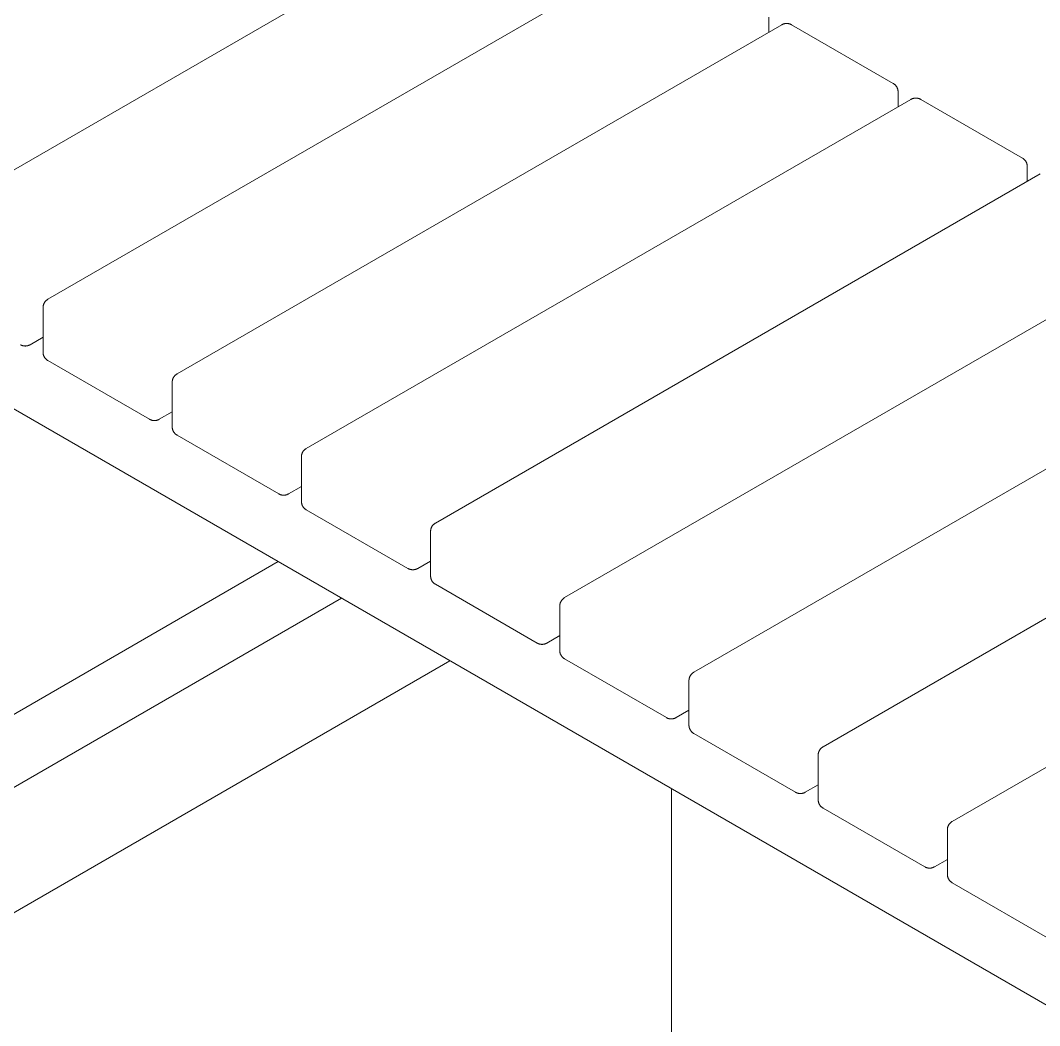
# Model space of a CAD drawing. Header units: inches. Extents: x -6 to 165, y -5 to 126.
# Drawn here: x 124.43 to 137.79, y 50.39 to 63.56 of the extents above; entities that cross this region are included whole.
import ezdxf

# ---------------------------------------------------------------- set-up
doc = ezdxf.new("R2010")
doc.units = ezdxf.units.IN
doc.layers.add('ZANO_R', color=7, linetype='Continuous', lineweight=0)

msp = doc.modelspace()

# ---------------------------------------------------------------- linework, layer by layer
at = {"layer": 'ZANO_R'}
for p, q in [((123.09281, 60.88359), (131.01957, 65.46011)), ((124.78625, 59.90588), (132.71301, 64.4824)), ((134.23723, 63.60239), (134.23723, 63.40699)), ((126.4797, 58.92817), (134.40646, 63.50469)), ((134.40646, 63.50469), (134.41022, 63.50678)), ((134.41022, 63.50678), (134.41405, 63.50874)), ((134.41405, 63.50874), (134.41794, 63.51057)), ((134.41794, 63.51057), (134.4219, 63.51226)), ((134.4219, 63.51226), (134.42591, 63.51383)), ((134.42591, 63.51383), (134.42997, 63.51525)), ((134.42997, 63.51525), (134.43407, 63.51654)), ((134.43407, 63.51654), (134.43822, 63.51769)), ((134.43822, 63.51769), (134.4424, 63.5187)), ((134.4424, 63.5187), (134.44662, 63.51956)), ((134.44662, 63.51956), (134.45086, 63.52029)), ((134.45086, 63.52029), (134.45512, 63.52087)), ((134.45512, 63.52087), (134.4594, 63.5213)), ((134.4594, 63.5213), (134.4637, 63.52159)), ((134.4637, 63.52159), (134.468, 63.52174)), ((134.468, 63.52174), (134.4723, 63.52174)), ((134.4723, 63.52174), (134.4766, 63.52159)), ((134.4766, 63.52159), (134.4809, 63.5213)), ((134.4809, 63.5213), (134.48518, 63.52087)), ((134.48518, 63.52087), (134.48944, 63.52029)), ((134.48944, 63.52029), (134.49368, 63.51956)), ((134.49368, 63.51956), (134.4979, 63.5187)), ((134.4979, 63.5187), (134.50208, 63.51769)), ((134.50208, 63.51769), (134.50623, 63.51654)), ((134.50623, 63.51654), (134.51033, 63.51525)), ((134.51033, 63.51525), (134.51439, 63.51383)), ((134.51439, 63.51383), (134.5184, 63.51226)), ((134.5184, 63.51226), (134.52236, 63.51057)), ((134.52236, 63.51057), (134.52625, 63.50874)), ((134.52625, 63.50874), (134.53008, 63.50678)), ((134.53008, 63.50678), (134.53384, 63.50469)), ((134.53384, 63.50469), (135.86698, 62.735)), ((135.86698, 62.735), (135.87067, 62.73279)), ((135.87067, 62.73279), (135.87428, 62.73045)), ((135.87428, 62.73045), (135.87781, 62.72799)), ((135.87781, 62.72799), (135.88126, 62.72542)), ((135.88126, 62.72542), (135.88462, 62.72273)), ((135.88462, 62.72273), (135.88788, 62.71992)), ((135.88788, 62.71992), (135.89105, 62.71701)), ((135.89105, 62.71701), (135.89412, 62.71399)), ((135.89412, 62.71399), (135.89709, 62.71088)), ((135.89709, 62.71088), (135.89994, 62.70766)), ((135.89994, 62.70766), (135.90269, 62.70435)), ((135.90269, 62.70435), (135.90532, 62.70094)), ((135.90532, 62.70094), (135.90784, 62.69745)), ((135.90784, 62.69745), (135.91024, 62.69388)), ((135.91024, 62.69388), (135.91252, 62.69023)), ((135.91252, 62.69023), (135.91467, 62.6865)), ((135.91467, 62.6865), (135.91669, 62.68271)), ((135.91669, 62.68271), (135.91859, 62.67884)), ((135.91859, 62.67884), (135.92035, 62.67492)), ((135.92035, 62.67492), (135.92198, 62.67094)), ((135.92198, 62.67094), (135.92348, 62.6669)), ((135.92348, 62.6669), (135.92483, 62.66282)), ((135.92483, 62.66282), (135.92605, 62.65869)), ((135.92605, 62.65869), (135.92713, 62.65452)), ((128.17314, 57.95046), (136.0999, 62.52698)), ((135.92713, 62.65452), (135.92807, 62.65032)), ((135.92807, 62.65032), (135.92886, 62.6461)), ((135.92886, 62.6461), (135.92951, 62.64184)), ((135.92951, 62.64184), (135.93002, 62.63757)), ((135.93002, 62.63757), (135.93038, 62.63328)), ((135.93038, 62.63328), (135.9306, 62.62898)), ((135.9306, 62.62898), (135.93067, 62.62468)), ((135.93067, 62.62468), (135.93067, 62.42928)), ((136.0999, 62.52698), (136.10366, 62.52907)), ((136.10366, 62.52907), (136.10749, 62.53103)), ((136.10749, 62.53103), (136.11139, 62.53286)), ((136.11139, 62.53286), (136.11534, 62.53455)), ((136.11534, 62.53455), (136.11935, 62.53612)), ((136.11935, 62.53612), (136.12341, 62.53754)), ((136.12341, 62.53754), (136.12752, 62.53883)), ((136.12752, 62.53883), (136.13166, 62.53998)), ((136.13166, 62.53998), (136.13585, 62.54099)), ((136.13585, 62.54099), (136.14006, 62.54185)), ((136.14006, 62.54185), (136.1443, 62.54258)), ((136.1443, 62.54258), (136.14857, 62.54316)), ((136.14857, 62.54316), (136.15285, 62.54359)), ((136.15285, 62.54359), (136.15714, 62.54388)), ((136.15714, 62.54388), (136.16144, 62.54403)), ((136.16144, 62.54403), (136.16575, 62.54403)), ((136.16575, 62.54403), (136.17005, 62.54388)), ((136.17005, 62.54388), (136.17434, 62.54359)), ((136.17434, 62.54359), (136.17862, 62.54316)), ((136.17862, 62.54316), (136.18288, 62.54258)), ((136.18288, 62.54258), (136.18713, 62.54185)), ((136.18713, 62.54185), (136.19134, 62.54099)), ((136.19134, 62.54099), (136.19552, 62.53998)), ((136.19552, 62.53998), (136.19967, 62.53883)), ((136.19967, 62.53883), (136.20378, 62.53754)), ((136.20378, 62.53754), (136.20784, 62.53612)), ((136.20784, 62.53612), (136.21185, 62.53455)), ((136.21185, 62.53455), (136.2158, 62.53286)), ((136.2158, 62.53286), (136.21969, 62.53103)), ((136.21969, 62.53103), (136.22353, 62.52907)), ((136.22353, 62.52907), (136.22729, 62.52698)), ((136.22729, 62.52698), (137.56042, 61.75729)), ((137.56042, 61.75729), (137.56411, 61.75508)), ((137.56411, 61.75508), (137.56773, 61.75274)), ((137.56773, 61.75274), (137.57126, 61.75028)), ((137.57126, 61.75028), (137.57471, 61.74771)), ((137.57471, 61.74771), (137.57806, 61.74502)), ((137.57806, 61.74502), (137.58133, 61.74221)), ((137.58133, 61.74221), (137.5845, 61.7393)), ((137.5845, 61.7393), (137.58757, 61.73628)), ((137.58757, 61.73628), (137.59053, 61.73317)), ((137.59053, 61.73317), (137.59339, 61.72995)), ((137.59339, 61.72995), (137.59613, 61.72664)), ((137.59613, 61.72664), (137.59877, 61.72323)), ((137.59877, 61.72323), (137.60129, 61.71974)), ((137.60129, 61.71974), (137.60368, 61.71617)), ((137.60368, 61.71617), (137.60596, 61.71252)), ((137.60596, 61.71252), (137.60811, 61.70879)), ((137.60811, 61.70879), (137.61014, 61.705)), ((137.61014, 61.705), (137.61203, 61.70113)), ((137.61203, 61.70113), (137.61379, 61.69721)), ((137.61379, 61.69721), (137.61542, 61.69323)), ((137.61542, 61.69323), (137.61692, 61.68919)), ((137.61692, 61.68919), (137.61828, 61.68511)), ((137.61828, 61.68511), (137.6195, 61.68098)), ((137.6195, 61.68098), (137.62057, 61.67681)), ((137.62057, 61.67681), (137.62151, 61.67261)), ((137.62151, 61.67261), (137.62231, 61.66839)), ((137.62231, 61.66839), (137.62296, 61.66413)), ((137.62296, 61.66413), (137.62347, 61.65986)), ((137.62347, 61.65986), (137.62383, 61.65557)), ((137.62383, 61.65557), (137.62405, 61.65127)), ((137.62405, 61.65127), (137.62412, 61.64697)), ((137.62412, 61.64697), (137.62412, 61.45157)), ((129.86659, 56.97275), (137.79334, 61.54927)), ((131.56003, 55.99504), (139.48679, 60.57156)), ((121.24687, 60.25321), (153.31422, 41.73912)), ((124.73465, 59.84972), (124.73654, 59.85359)), ((124.73654, 59.85359), (124.73857, 59.85738)), ((124.73857, 59.85738), (124.74072, 59.86111)), ((124.74072, 59.86111), (124.74299, 59.86476)), ((124.74299, 59.86476), (124.74539, 59.86834)), ((124.74539, 59.86834), (124.74791, 59.87182)), ((124.74791, 59.87182), (124.75054, 59.87523)), ((124.75054, 59.87523), (124.75329, 59.87854)), ((124.75329, 59.87854), (124.75615, 59.88176)), ((124.75615, 59.88176), (124.75911, 59.88488)), ((124.75911, 59.88488), (124.76218, 59.88789)), ((124.76218, 59.88789), (124.76535, 59.8908)), ((124.76535, 59.8908), (124.76861, 59.89361)), ((124.76861, 59.89361), (124.77197, 59.8963)), ((124.77197, 59.8963), (124.77542, 59.89887)), ((124.77542, 59.89887), (124.77895, 59.90133)), ((124.77895, 59.90133), (124.78256, 59.90367)), ((124.78256, 59.90367), (124.78625, 59.90588)), ((124.72256, 59.79556), (124.72263, 59.79986)), ((124.72256, 59.2131), (124.72256, 59.79556)), ((124.72263, 59.79986), (124.72285, 59.80416)), ((124.72285, 59.80416), (124.72321, 59.80845)), ((124.72321, 59.80845), (124.72372, 59.81272)), ((124.72372, 59.81272), (124.72437, 59.81698)), ((124.72437, 59.81698), (124.72517, 59.82121)), ((124.72517, 59.82121), (124.7261, 59.82541)), ((124.7261, 59.82541), (124.72718, 59.82957)), ((124.72718, 59.82957), (124.7284, 59.8337)), ((124.7284, 59.8337), (124.72976, 59.83778)), ((124.72976, 59.83778), (124.73125, 59.84182)), ((124.73125, 59.84182), (124.73288, 59.8458)), ((124.73288, 59.8458), (124.73465, 59.84972)), ((133.25347, 55.01733), (141.18023, 59.59385)), ((124.72256, 59.4085), (124.55333, 59.3108)), ((124.42971, 59.30871), (124.42595, 59.3108)), ((124.43354, 59.30675), (124.42971, 59.30871)), ((124.43743, 59.30492), (124.43354, 59.30675)), ((124.44139, 59.30322), (124.43743, 59.30492)), ((124.4454, 59.30166), (124.44139, 59.30322)), ((124.44946, 59.30024), (124.4454, 59.30166)), ((124.45356, 59.29895), (124.44946, 59.30024)), ((124.45771, 59.2978), (124.45356, 59.29895)), ((124.46189, 59.29679), (124.45771, 59.2978)), ((124.46611, 59.29592), (124.46189, 59.29679)), ((124.47035, 59.2952), (124.46611, 59.29592)), ((124.47461, 59.29462), (124.47035, 59.2952)), ((124.47889, 59.29419), (124.47461, 59.29462)), ((124.48319, 59.2939), (124.47889, 59.29419)), ((124.48749, 59.29375), (124.48319, 59.2939)), ((124.49179, 59.29375), (124.48749, 59.29375)), ((124.49609, 59.2939), (124.49179, 59.29375)), ((124.50039, 59.29419), (124.49609, 59.2939)), ((124.50467, 59.29462), (124.50039, 59.29419)), ((124.50893, 59.2952), (124.50467, 59.29462)), ((124.51317, 59.29592), (124.50893, 59.2952)), ((124.51739, 59.29679), (124.51317, 59.29592)), ((124.52157, 59.2978), (124.51739, 59.29679)), ((124.52572, 59.29895), (124.52157, 59.2978)), ((124.52982, 59.30024), (124.52572, 59.29895)), ((124.53388, 59.30166), (124.52982, 59.30024)), ((124.53789, 59.30322), (124.53388, 59.30166)), ((124.54185, 59.30492), (124.53789, 59.30322)), ((124.54574, 59.30675), (124.54185, 59.30492)), ((124.54957, 59.30871), (124.54574, 59.30675)), ((124.55333, 59.3108), (124.54957, 59.30871)), ((124.72263, 59.20879), (124.72256, 59.2131)), ((124.72285, 59.2045), (124.72263, 59.20879)), ((124.72321, 59.20021), (124.72285, 59.2045)), ((124.72372, 59.19594), (124.72321, 59.20021)), ((124.72437, 59.19168), (124.72372, 59.19594)), ((124.72517, 59.18745), (124.72437, 59.19168)), ((124.7261, 59.18325), (124.72517, 59.18745)), ((124.72718, 59.17909), (124.7261, 59.18325)), ((124.7284, 59.17496), (124.72718, 59.17909)), ((124.72976, 59.17088), (124.7284, 59.17496)), ((124.73125, 59.16684), (124.72976, 59.17088)), ((124.73288, 59.16286), (124.73125, 59.16684)), ((124.73465, 59.15894), (124.73288, 59.16286)), ((124.73654, 59.15507), (124.73465, 59.15894)), ((124.73857, 59.15128), (124.73654, 59.15507)), ((124.74072, 59.14755), (124.73857, 59.15128)), ((124.74299, 59.1439), (124.74072, 59.14755)), ((124.74539, 59.14032), (124.74299, 59.1439)), ((124.74791, 59.13683), (124.74539, 59.14032)), ((124.75054, 59.13343), (124.74791, 59.13683)), ((124.75329, 59.13012), (124.75054, 59.13343)), ((124.75615, 59.1269), (124.75329, 59.13012)), ((124.75911, 59.12378), (124.75615, 59.1269)), ((124.76218, 59.12077), (124.75911, 59.12378)), ((124.76535, 59.11786), (124.76218, 59.12077)), ((124.76861, 59.11505), (124.76535, 59.11786)), ((124.77197, 59.11236), (124.76861, 59.11505)), ((124.77542, 59.10979), (124.77197, 59.11236)), ((124.77895, 59.10733), (124.77542, 59.10979)), ((124.78256, 59.10499), (124.77895, 59.10733)), ((124.78625, 59.10278), (124.78256, 59.10499)), ((126.11939, 58.33309), (124.78625, 59.10278)), ((126.46206, 58.9159), (126.46542, 58.91859)), ((126.46542, 58.91859), (126.46886, 58.92116)), ((126.46886, 58.92116), (126.47239, 58.92362)), ((126.47239, 58.92362), (126.47601, 58.92596)), ((126.47601, 58.92596), (126.4797, 58.92817)), ((126.416, 58.81785), (126.41608, 58.82215)), ((126.416, 58.23539), (126.416, 58.81785)), ((126.41608, 58.82215), (126.41629, 58.82645)), ((126.41629, 58.82645), (126.41666, 58.83074)), ((126.41666, 58.83074), (126.41716, 58.83501)), ((126.41716, 58.83501), (126.41782, 58.83927)), ((126.41782, 58.83927), (126.41861, 58.8435)), ((126.41861, 58.8435), (126.41955, 58.84769)), ((126.41955, 58.84769), (126.42063, 58.85186)), ((126.42063, 58.85186), (126.42185, 58.85599)), ((126.42185, 58.85599), (126.4232, 58.86007)), ((126.4232, 58.86007), (126.4247, 58.86411)), ((126.4247, 58.86411), (126.42633, 58.86809)), ((126.42633, 58.86809), (126.42809, 58.87201)), ((126.42809, 58.87201), (126.42999, 58.87588)), ((126.42999, 58.87588), (126.43201, 58.87967)), ((126.43201, 58.87967), (126.43416, 58.8834)), ((126.43416, 58.8834), (126.43644, 58.88705)), ((126.43644, 58.88705), (126.43884, 58.89062)), ((126.43884, 58.89062), (126.44135, 58.89411)), ((126.44135, 58.89411), (126.44399, 58.89752)), ((126.44399, 58.89752), (126.44673, 58.90083)), ((126.44673, 58.90083), (126.44959, 58.90405)), ((126.44959, 58.90405), (126.45256, 58.90716)), ((126.45256, 58.90716), (126.45563, 58.91018)), ((126.45563, 58.91018), (126.45879, 58.91309)), ((126.45879, 58.91309), (126.46206, 58.9159)), ((134.94692, 54.03962), (142.87368, 58.61614)), ((126.416, 58.43079), (126.24678, 58.33309)), ((126.12315, 58.331), (126.11939, 58.33309)), ((126.12698, 58.32904), (126.12315, 58.331)), ((126.13088, 58.32721), (126.12698, 58.32904)), ((126.13483, 58.32551), (126.13088, 58.32721)), ((126.13884, 58.32395), (126.13483, 58.32551)), ((126.1429, 58.32253), (126.13884, 58.32395)), ((126.14701, 58.32124), (126.1429, 58.32253)), ((126.15115, 58.32009), (126.14701, 58.32124)), ((126.15534, 58.31908), (126.15115, 58.32009)), ((126.15955, 58.31821), (126.15534, 58.31908)), ((126.16379, 58.31749), (126.15955, 58.31821)), ((126.16806, 58.31691), (126.16379, 58.31749)), ((126.17234, 58.31648), (126.16806, 58.31691)), ((126.17663, 58.31619), (126.17234, 58.31648)), ((126.18093, 58.31604), (126.17663, 58.31619)), ((126.18524, 58.31604), (126.18093, 58.31604)), ((126.18954, 58.31619), (126.18524, 58.31604)), ((126.19383, 58.31648), (126.18954, 58.31619)), ((126.19811, 58.31691), (126.19383, 58.31648)), ((126.20237, 58.31749), (126.19811, 58.31691)), ((126.20662, 58.31821), (126.20237, 58.31749)), ((126.21083, 58.31908), (126.20662, 58.31821)), ((126.21501, 58.32009), (126.21083, 58.31908)), ((126.21916, 58.32124), (126.21501, 58.32009)), ((126.22327, 58.32253), (126.21916, 58.32124)), ((126.22733, 58.32395), (126.22327, 58.32253)), ((126.23134, 58.32551), (126.22733, 58.32395)), ((126.23529, 58.32721), (126.23134, 58.32551)), ((126.23918, 58.32904), (126.23529, 58.32721)), ((126.24302, 58.331), (126.23918, 58.32904)), ((126.24678, 58.33309), (126.24302, 58.331)), ((126.41608, 58.23108), (126.416, 58.23539)), ((126.41629, 58.22679), (126.41608, 58.23108)), ((126.41666, 58.2225), (126.41629, 58.22679)), ((126.41716, 58.21823), (126.41666, 58.2225)), ((126.41782, 58.21397), (126.41716, 58.21823)), ((126.41861, 58.20974), (126.41782, 58.21397)), ((126.41955, 58.20554), (126.41861, 58.20974)), ((126.42063, 58.20138), (126.41955, 58.20554)), ((126.42185, 58.19725), (126.42063, 58.20138)), ((126.4232, 58.19317), (126.42185, 58.19725)), ((126.4247, 58.18913), (126.4232, 58.19317)), ((126.42633, 58.18515), (126.4247, 58.18913)), ((126.42809, 58.18123), (126.42633, 58.18515)), ((126.42999, 58.17736), (126.42809, 58.18123)), ((126.43201, 58.17356), (126.42999, 58.17736)), ((126.43416, 58.16984), (126.43201, 58.17356)), ((126.43644, 58.16619), (126.43416, 58.16984)), ((126.43884, 58.16261), (126.43644, 58.16619)), ((126.44135, 58.15912), (126.43884, 58.16261)), ((126.44399, 58.15572), (126.44135, 58.15912)), ((126.44673, 58.15241), (126.44399, 58.15572)), ((126.44959, 58.14919), (126.44673, 58.15241)), ((126.45256, 58.14607), (126.44959, 58.14919)), ((126.45563, 58.14306), (126.45256, 58.14607)), ((126.45879, 58.14015), (126.45563, 58.14306)), ((126.46206, 58.13734), (126.45879, 58.14015)), ((126.46542, 58.13465), (126.46206, 58.13734)), ((126.46886, 58.13208), (126.46542, 58.13465)), ((126.47239, 58.12962), (126.46886, 58.13208)), ((126.47601, 58.12728), (126.47239, 58.12962)), ((126.4797, 58.12507), (126.47601, 58.12728)), ((127.81283, 57.35538), (126.4797, 58.12507)), ((128.10974, 57.84874), (128.1101, 57.85303)), ((128.1101, 57.85303), (128.11061, 57.8573)), ((128.11061, 57.8573), (128.11126, 57.86156)), ((128.11126, 57.86156), (128.11205, 57.86578)), ((128.11205, 57.86578), (128.11299, 57.86998)), ((128.11299, 57.86998), (128.11407, 57.87415)), ((128.11407, 57.87415), (128.11529, 57.87828)), ((128.11529, 57.87828), (128.11665, 57.88236)), ((128.11665, 57.88236), (128.11814, 57.8864)), ((128.11814, 57.8864), (128.11977, 57.89038)), ((128.11977, 57.89038), (128.12153, 57.8943)), ((128.12153, 57.8943), (128.12343, 57.89817)), ((128.12343, 57.89817), (128.12545, 57.90196)), ((128.12545, 57.90196), (128.12761, 57.90569)), ((128.12761, 57.90569), (128.12988, 57.90934)), ((128.12988, 57.90934), (128.13228, 57.91291)), ((128.13228, 57.91291), (128.1348, 57.9164)), ((128.1348, 57.9164), (128.13743, 57.91981)), ((128.13743, 57.91981), (128.14018, 57.92312)), ((128.14018, 57.92312), (128.14304, 57.92634)), ((128.14304, 57.92634), (128.146, 57.92945)), ((128.146, 57.92945), (128.14907, 57.93247)), ((128.14907, 57.93247), (128.15224, 57.93538)), ((128.15224, 57.93538), (128.1555, 57.93819)), ((128.1555, 57.93819), (128.15886, 57.94088)), ((128.15886, 57.94088), (128.16231, 57.94345)), ((128.16231, 57.94345), (128.16584, 57.94591)), ((128.16584, 57.94591), (128.16945, 57.94825)), ((128.16945, 57.94825), (128.17314, 57.95046)), ((128.10945, 57.84014), (128.10952, 57.84444)), ((128.10945, 57.25768), (128.10945, 57.84014)), ((128.10952, 57.84444), (128.10974, 57.84874)), ((136.64036, 53.06191), (144.56712, 57.63843)), ((128.10945, 57.45308), (127.94022, 57.35538)), ((127.8166, 57.35329), (127.81283, 57.35538)), ((127.82043, 57.35133), (127.8166, 57.35329)), ((127.82432, 57.3495), (127.82043, 57.35133)), ((127.82828, 57.3478), (127.82432, 57.3495)), ((127.83229, 57.34624), (127.82828, 57.3478)), ((127.83635, 57.34482), (127.83229, 57.34624)), ((127.84045, 57.34353), (127.83635, 57.34482)), ((127.8446, 57.34238), (127.84045, 57.34353)), ((127.84878, 57.34137), (127.8446, 57.34238)), ((127.853, 57.3405), (127.84878, 57.34137)), ((127.85724, 57.33978), (127.853, 57.3405)), ((127.8615, 57.3392), (127.85724, 57.33978)), ((127.86578, 57.33877), (127.8615, 57.3392)), ((127.87008, 57.33848), (127.86578, 57.33877)), ((127.87438, 57.33833), (127.87008, 57.33848)), ((127.87868, 57.33833), (127.87438, 57.33833)), ((127.88298, 57.33848), (127.87868, 57.33833)), ((127.88727, 57.33877), (127.88298, 57.33848)), ((127.89155, 57.3392), (127.88727, 57.33877)), ((127.89582, 57.33978), (127.89155, 57.3392)), ((127.90006, 57.3405), (127.89582, 57.33978)), ((127.90427, 57.34137), (127.90006, 57.3405)), ((127.90846, 57.34238), (127.90427, 57.34137)), ((127.9126, 57.34353), (127.90846, 57.34238)), ((127.91671, 57.34482), (127.9126, 57.34353)), ((127.92077, 57.34624), (127.91671, 57.34482)), ((127.92478, 57.3478), (127.92077, 57.34624)), ((127.92873, 57.3495), (127.92478, 57.3478)), ((127.93263, 57.35133), (127.92873, 57.3495)), ((127.93646, 57.35329), (127.93263, 57.35133)), ((127.94022, 57.35538), (127.93646, 57.35329)), ((128.10952, 57.25337), (128.10945, 57.25768)), ((128.10974, 57.24908), (128.10952, 57.25337)), ((128.1101, 57.24479), (128.10974, 57.24908)), ((128.11061, 57.24052), (128.1101, 57.24479)), ((128.11126, 57.23626), (128.11061, 57.24052)), ((128.11205, 57.23203), (128.11126, 57.23626)), ((128.11299, 57.22783), (128.11205, 57.23203)), ((128.11407, 57.22367), (128.11299, 57.22783)), ((128.11529, 57.21954), (128.11407, 57.22367)), ((128.11665, 57.21546), (128.11529, 57.21954)), ((128.11814, 57.21142), (128.11665, 57.21546)), ((128.11977, 57.20744), (128.11814, 57.21142)), ((128.12153, 57.20351), (128.11977, 57.20744)), ((128.12343, 57.19965), (128.12153, 57.20351)), ((128.12545, 57.19585), (128.12343, 57.19965)), ((128.12761, 57.19213), (128.12545, 57.19585)), ((128.12988, 57.18848), (128.12761, 57.19213)), ((128.13228, 57.1849), (128.12988, 57.18848)), ((128.1348, 57.18141), (128.13228, 57.1849)), ((128.13743, 57.17801), (128.1348, 57.18141)), ((128.14018, 57.1747), (128.13743, 57.17801)), ((128.14304, 57.17148), (128.14018, 57.1747)), ((128.146, 57.16836), (128.14304, 57.17148)), ((128.14907, 57.16535), (128.146, 57.16836)), ((128.15224, 57.16243), (128.14907, 57.16535)), ((128.1555, 57.15963), (128.15224, 57.16243)), ((128.15886, 57.15694), (128.1555, 57.15963)), ((128.16231, 57.15436), (128.15886, 57.15694)), ((128.16584, 57.15191), (128.16231, 57.15436)), ((128.16945, 57.14957), (128.16584, 57.15191)), ((128.17314, 57.14735), (128.16945, 57.14957)), ((129.50628, 56.37767), (128.17314, 57.14735)), ((129.81321, 56.91267), (129.81498, 56.91659)), ((129.81498, 56.91659), (129.81687, 56.92046)), ((129.81687, 56.92046), (129.8189, 56.92425)), ((129.8189, 56.92425), (129.82105, 56.92798)), ((129.82105, 56.92798), (129.82333, 56.93163)), ((129.82333, 56.93163), (129.82572, 56.9352)), ((129.82572, 56.9352), (129.82824, 56.93869)), ((129.82824, 56.93869), (129.83088, 56.9421)), ((129.83088, 56.9421), (129.83362, 56.94541)), ((129.83362, 56.94541), (129.83648, 56.94863)), ((129.83648, 56.94863), (129.83944, 56.95174)), ((129.83944, 56.95174), (129.84251, 56.95476)), ((129.84251, 56.95476), (129.84568, 56.95767)), ((129.84568, 56.95767), (129.84895, 56.96048)), ((129.84895, 56.96048), (129.8523, 56.96317)), ((129.8523, 56.96317), (129.85575, 56.96574)), ((129.85575, 56.96574), (129.85928, 56.9682)), ((129.85928, 56.9682), (129.8629, 56.97054)), ((129.8629, 56.97054), (129.86659, 56.97275)), ((129.80289, 56.86243), (129.80296, 56.86673)), ((129.80289, 56.27997), (129.80289, 56.86243)), ((129.80296, 56.86673), (129.80318, 56.87103)), ((129.80318, 56.87103), (129.80354, 56.87532)), ((129.80354, 56.87532), (129.80405, 56.87959)), ((129.80405, 56.87959), (129.8047, 56.88385)), ((129.8047, 56.88385), (129.8055, 56.88807)), ((129.8055, 56.88807), (129.80644, 56.89227)), ((129.80644, 56.89227), (129.80751, 56.89644)), ((129.80751, 56.89644), (129.80873, 56.90057)), ((129.80873, 56.90057), (129.81009, 56.90465)), ((129.81009, 56.90465), (129.81159, 56.90869)), ((129.81159, 56.90869), (129.81321, 56.91267)), ((121.24687, 52.68116), (127.80447, 56.46719)), ((129.80289, 56.47537), (129.63367, 56.37767)), ((129.51004, 56.37558), (129.50628, 56.37767)), ((129.51387, 56.37362), (129.51004, 56.37558)), ((129.51777, 56.37179), (129.51387, 56.37362)), ((129.52172, 56.37009), (129.51777, 56.37179)), ((129.52573, 56.36853), (129.52172, 56.37009)), ((129.52979, 56.3671), (129.52573, 56.36853)), ((129.53389, 56.36582), (129.52979, 56.3671)), ((129.53804, 56.36467), (129.53389, 56.36582)), ((129.54223, 56.36366), (129.53804, 56.36467)), ((129.54644, 56.36279), (129.54223, 56.36366)), ((129.55068, 56.36207), (129.54644, 56.36279)), ((129.55495, 56.36149), (129.55068, 56.36207)), ((129.55923, 56.36106), (129.55495, 56.36149)), ((129.56352, 56.36076), (129.55923, 56.36106)), ((129.56782, 56.36062), (129.56352, 56.36076)), ((129.57212, 56.36062), (129.56782, 56.36062)), ((129.57642, 56.36076), (129.57212, 56.36062)), ((129.58072, 56.36106), (129.57642, 56.36076)), ((129.585, 56.36149), (129.58072, 56.36106)), ((129.58926, 56.36207), (129.585, 56.36149)), ((129.5935, 56.36279), (129.58926, 56.36207)), ((129.59772, 56.36366), (129.5935, 56.36279)), ((129.6019, 56.36467), (129.59772, 56.36366)), ((129.60605, 56.36582), (129.6019, 56.36467)), ((129.61015, 56.3671), (129.60605, 56.36582)), ((129.61421, 56.36853), (129.61015, 56.3671)), ((129.61822, 56.37009), (129.61421, 56.36853)), ((129.62218, 56.37179), (129.61822, 56.37009)), ((129.62607, 56.37362), (129.62218, 56.37179)), ((129.6299, 56.37558), (129.62607, 56.37362)), ((129.63367, 56.37767), (129.6299, 56.37558)), ((129.80296, 56.27566), (129.80289, 56.27997)), ((129.80318, 56.27137), (129.80296, 56.27566)), ((129.80354, 56.26708), (129.80318, 56.27137)), ((129.80405, 56.26281), (129.80354, 56.26708)), ((129.8047, 56.25855), (129.80405, 56.26281)), ((129.8055, 56.25432), (129.8047, 56.25855)), ((129.80644, 56.25012), (129.8055, 56.25432)), ((129.80751, 56.24596), (129.80644, 56.25012)), ((129.80873, 56.24183), (129.80751, 56.24596)), ((129.81009, 56.23775), (129.80873, 56.24183)), ((129.81159, 56.23371), (129.81009, 56.23775)), ((129.81321, 56.22973), (129.81159, 56.23371)), ((129.81498, 56.2258), (129.81321, 56.22973)), ((129.81687, 56.22194), (129.81498, 56.2258)), ((129.8189, 56.21814), (129.81687, 56.22194)), ((129.82105, 56.21442), (129.8189, 56.21814)), ((129.82333, 56.21077), (129.82105, 56.21442)), ((129.82572, 56.20719), (129.82333, 56.21077)), ((129.82824, 56.2037), (129.82572, 56.20719)), ((129.83088, 56.2003), (129.82824, 56.2037)), ((129.83362, 56.19699), (129.83088, 56.2003)), ((129.83648, 56.19377), (129.83362, 56.19699)), ((129.83944, 56.19065), (129.83648, 56.19377)), ((129.84251, 56.18764), (129.83944, 56.19065)), ((129.84568, 56.18472), (129.84251, 56.18764)), ((129.84895, 56.18192), (129.84568, 56.18472)), ((129.8523, 56.17923), (129.84895, 56.18192)), ((129.85575, 56.17665), (129.8523, 56.17923)), ((129.85928, 56.1742), (129.85575, 56.17665)), ((129.8629, 56.17186), (129.85928, 56.1742)), ((129.86659, 56.16964), (129.8629, 56.17186)), ((131.19972, 55.39996), (129.86659, 56.16964)), ((122.25574, 52.30672), (128.63317, 55.98873)), ((131.53596, 55.97705), (131.53913, 55.97996)), ((131.53913, 55.97996), (131.54239, 55.98277)), ((131.54239, 55.98277), (131.54575, 55.98546)), ((131.54575, 55.98546), (131.54919, 55.98803)), ((131.54919, 55.98803), (131.55273, 55.99049)), ((131.55273, 55.99049), (131.55634, 55.99283)), ((131.55634, 55.99283), (131.56003, 55.99504)), ((131.49634, 55.88472), (131.49641, 55.88902)), ((131.49634, 55.30226), (131.49634, 55.88472)), ((131.49641, 55.88902), (131.49663, 55.89332)), ((131.49663, 55.89332), (131.49699, 55.89761)), ((131.49699, 55.89761), (131.4975, 55.90188)), ((131.4975, 55.90188), (131.49815, 55.90614)), ((131.49815, 55.90614), (131.49894, 55.91036)), ((131.49894, 55.91036), (131.49988, 55.91456)), ((131.49988, 55.91456), (131.50096, 55.91873)), ((131.50096, 55.91873), (131.50218, 55.92286)), ((131.50218, 55.92286), (131.50353, 55.92694)), ((131.50353, 55.92694), (131.50503, 55.93097)), ((131.50503, 55.93097), (131.50666, 55.93496)), ((131.50666, 55.93496), (131.50842, 55.93888)), ((131.50842, 55.93888), (131.51032, 55.94275)), ((131.51032, 55.94275), (131.51234, 55.94654)), ((131.51234, 55.94654), (131.51449, 55.95027)), ((131.51449, 55.95027), (131.51677, 55.95392)), ((131.51677, 55.95392), (131.51917, 55.95749)), ((131.51917, 55.95749), (131.52169, 55.96098)), ((131.52169, 55.96098), (131.52432, 55.96439)), ((131.52432, 55.96439), (131.52707, 55.9677)), ((131.52707, 55.9677), (131.52992, 55.97092)), ((131.52992, 55.97092), (131.53289, 55.97403)), ((131.53289, 55.97403), (131.53596, 55.97705)), ((131.49634, 55.49766), (131.32711, 55.39996)), ((131.20348, 55.39787), (131.19972, 55.39996)), ((131.20731, 55.39591), (131.20348, 55.39787)), ((131.21121, 55.39408), (131.20731, 55.39591)), ((131.21516, 55.39238), (131.21121, 55.39408)), ((131.21917, 55.39082), (131.21516, 55.39238)), ((131.22323, 55.38939), (131.21917, 55.39082)), ((131.22734, 55.38811), (131.22323, 55.38939)), ((131.23149, 55.38696), (131.22734, 55.38811)), ((131.23567, 55.38595), (131.23149, 55.38696)), ((131.23988, 55.38508), (131.23567, 55.38595)), ((131.24413, 55.38436), (131.23988, 55.38508)), ((131.24839, 55.38378), (131.24413, 55.38436)), ((131.25267, 55.38334), (131.24839, 55.38378)), ((131.25696, 55.38305), (131.25267, 55.38334)), ((131.26126, 55.38291), (131.25696, 55.38305)), ((131.26557, 55.38291), (131.26126, 55.38291)), ((131.26987, 55.38305), (131.26557, 55.38291)), ((131.27416, 55.38334), (131.26987, 55.38305)), ((131.27844, 55.38378), (131.27416, 55.38334)), ((131.28271, 55.38436), (131.27844, 55.38378)), ((131.28695, 55.38508), (131.28271, 55.38436)), ((131.29116, 55.38595), (131.28695, 55.38508)), ((131.29535, 55.38696), (131.29116, 55.38595)), ((131.29949, 55.38811), (131.29535, 55.38696)), ((131.3036, 55.38939), (131.29949, 55.38811)), ((131.30766, 55.39082), (131.3036, 55.38939)), ((131.31167, 55.39238), (131.30766, 55.39082)), ((131.31562, 55.39408), (131.31167, 55.39238)), ((131.31952, 55.39591), (131.31562, 55.39408)), ((131.32335, 55.39787), (131.31952, 55.39591)), ((131.32711, 55.39996), (131.32335, 55.39787)), ((131.49641, 55.29795), (131.49634, 55.30226)), ((131.49663, 55.29366), (131.49641, 55.29795)), ((131.49699, 55.28937), (131.49663, 55.29366)), ((131.4975, 55.28509), (131.49699, 55.28937)), ((131.49815, 55.28084), (131.4975, 55.28509)), ((131.49894, 55.27661), (131.49815, 55.28084)), ((131.49988, 55.27241), (131.49894, 55.27661)), ((131.50096, 55.26825), (131.49988, 55.27241)), ((131.50218, 55.26412), (131.50096, 55.26825)), ((131.50353, 55.26004), (131.50218, 55.26412)), ((131.50503, 55.256), (131.50353, 55.26004)), ((131.50666, 55.25202), (131.50503, 55.256)), ((131.50842, 55.24809), (131.50666, 55.25202)), ((131.51032, 55.24423), (131.50842, 55.24809)), ((131.51234, 55.24043), (131.51032, 55.24423)), ((131.51449, 55.23671), (131.51234, 55.24043)), ((131.51677, 55.23306), (131.51449, 55.23671)), ((131.51917, 55.22948), (131.51677, 55.23306)), ((131.52169, 55.22599), (131.51917, 55.22948)), ((131.52432, 55.22259), (131.52169, 55.22599)), ((131.52707, 55.21928), (131.52432, 55.22259)), ((131.52992, 55.21606), (131.52707, 55.21928)), ((131.53289, 55.21294), (131.52992, 55.21606)), ((131.53596, 55.20993), (131.53289, 55.21294)), ((131.53913, 55.20701), (131.53596, 55.20993)), ((131.54239, 55.20421), (131.53913, 55.20701)), ((131.54575, 55.20152), (131.54239, 55.20421)), ((131.54919, 55.19894), (131.54575, 55.20152)), ((131.55273, 55.19649), (131.54919, 55.19894)), ((131.55634, 55.19415), (131.55273, 55.19649)), ((131.56003, 55.19193), (131.55634, 55.19415)), ((132.89317, 54.42225), (131.56003, 55.19193)), ((122.15191, 50.60339), (130.05639, 55.16704)), ((133.18978, 54.90701), (133.18985, 54.91131)), ((133.18985, 54.91131), (133.19007, 54.91561)), ((133.19007, 54.91561), (133.19043, 54.9199)), ((133.19043, 54.9199), (133.19094, 54.92417)), ((133.19094, 54.92417), (133.19159, 54.92842)), ((133.19159, 54.92842), (133.19239, 54.93265)), ((133.19239, 54.93265), (133.19332, 54.93685)), ((133.19332, 54.93685), (133.1944, 54.94102)), ((133.1944, 54.94102), (133.19562, 54.94515)), ((133.19562, 54.94515), (133.19698, 54.94923)), ((133.19698, 54.94923), (133.19847, 54.95326)), ((133.19847, 54.95326), (133.2001, 54.95725)), ((133.2001, 54.95725), (133.20187, 54.96117)), ((133.20187, 54.96117), (133.20376, 54.96504)), ((133.20376, 54.96504), (133.20579, 54.96883)), ((133.20579, 54.96883), (133.20794, 54.97256)), ((133.20794, 54.97256), (133.21021, 54.97621)), ((133.21021, 54.97621), (133.21261, 54.97978)), ((133.21261, 54.97978), (133.21513, 54.98327)), ((133.21513, 54.98327), (133.21776, 54.98668)), ((133.21776, 54.98668), (133.22051, 54.98999)), ((133.22051, 54.98999), (133.22337, 54.9932)), ((133.22337, 54.9932), (133.22633, 54.99632)), ((133.22633, 54.99632), (133.2294, 54.99934)), ((133.2294, 54.99934), (133.23257, 55.00225)), ((133.23257, 55.00225), (133.23583, 55.00505)), ((133.23583, 55.00505), (133.23919, 55.00775)), ((133.23919, 55.00775), (133.24264, 55.01032)), ((133.24264, 55.01032), (133.24617, 55.01278)), ((133.24617, 55.01278), (133.24978, 55.01512)), ((133.24978, 55.01512), (133.25347, 55.01733)), ((133.18978, 54.32455), (133.18978, 54.90701)), ((133.18978, 54.51995), (133.02055, 54.42225)), ((132.89693, 54.42016), (132.89317, 54.42225)), ((132.90076, 54.4182), (132.89693, 54.42016)), ((132.90465, 54.41637), (132.90076, 54.4182)), ((132.90861, 54.41467), (132.90465, 54.41637)), ((132.91262, 54.41311), (132.90861, 54.41467)), ((132.91668, 54.41168), (132.91262, 54.41311)), ((132.92078, 54.4104), (132.91668, 54.41168)), ((132.92493, 54.40925), (132.92078, 54.4104)), ((132.92911, 54.40824), (132.92493, 54.40925)), ((132.93333, 54.40737), (132.92911, 54.40824)), ((132.93757, 54.40665), (132.93333, 54.40737)), ((132.94183, 54.40607), (132.93757, 54.40665)), ((132.94611, 54.40563), (132.94183, 54.40607)), ((132.95041, 54.40534), (132.94611, 54.40563)), ((132.95471, 54.4052), (132.95041, 54.40534)), ((132.95901, 54.4052), (132.95471, 54.4052)), ((132.96331, 54.40534), (132.95901, 54.4052)), ((132.96761, 54.40563), (132.96331, 54.40534)), ((132.97189, 54.40607), (132.96761, 54.40563)), ((132.97615, 54.40665), (132.97189, 54.40607)), ((132.98039, 54.40737), (132.97615, 54.40665)), ((132.98461, 54.40824), (132.98039, 54.40737)), ((132.98879, 54.40925), (132.98461, 54.40824)), ((132.99294, 54.4104), (132.98879, 54.40925)), ((132.99704, 54.41168), (132.99294, 54.4104)), ((133.0011, 54.41311), (132.99704, 54.41168)), ((133.00511, 54.41467), (133.0011, 54.41311)), ((133.00907, 54.41637), (133.00511, 54.41467)), ((133.01296, 54.4182), (133.00907, 54.41637)), ((133.01679, 54.42016), (133.01296, 54.4182)), ((133.02055, 54.42225), (133.01679, 54.42016)), ((133.18985, 54.32024), (133.18978, 54.32455)), ((133.19007, 54.31595), (133.18985, 54.32024)), ((133.19043, 54.31166), (133.19007, 54.31595)), ((133.19094, 54.30738), (133.19043, 54.31166)), ((133.19159, 54.30313), (133.19094, 54.30738)), ((133.19239, 54.2989), (133.19159, 54.30313)), ((133.19332, 54.2947), (133.19239, 54.2989)), ((133.1944, 54.29054), (133.19332, 54.2947)), ((133.19562, 54.28641), (133.1944, 54.29054)), ((133.19698, 54.28233), (133.19562, 54.28641)), ((133.19847, 54.27829), (133.19698, 54.28233)), ((133.2001, 54.27431), (133.19847, 54.27829)), ((133.20187, 54.27038), (133.2001, 54.27431)), ((133.20376, 54.26652), (133.20187, 54.27038)), ((133.20579, 54.26272), (133.20376, 54.26652)), ((133.20794, 54.259), (133.20579, 54.26272)), ((133.21021, 54.25535), (133.20794, 54.259)), ((133.21261, 54.25177), (133.21021, 54.25535)), ((133.21513, 54.24828), (133.21261, 54.25177)), ((133.21776, 54.24488), (133.21513, 54.24828)), ((133.22051, 54.24157), (133.21776, 54.24488)), ((133.22337, 54.23835), (133.22051, 54.24157)), ((133.22633, 54.23523), (133.22337, 54.23835)), ((133.2294, 54.23222), (133.22633, 54.23523)), ((133.23257, 54.2293), (133.2294, 54.23222)), ((133.23583, 54.2265), (133.23257, 54.2293)), ((133.23919, 54.22381), (133.23583, 54.2265)), ((133.24264, 54.22123), (133.23919, 54.22381)), ((133.24617, 54.21878), (133.24264, 54.22123)), ((133.24978, 54.21644), (133.24617, 54.21878)), ((133.25347, 54.21422), (133.24978, 54.21644)), ((134.58661, 53.44454), (133.25347, 54.21422)), ((134.89042, 53.97152), (134.89192, 53.97555)), ((134.89192, 53.97555), (134.89355, 53.97954)), ((134.89355, 53.97954), (134.89531, 53.98346)), ((134.89531, 53.98346), (134.89721, 53.98732)), ((134.89721, 53.98732), (134.89923, 53.99112)), ((134.89923, 53.99112), (134.90138, 53.99485)), ((134.90138, 53.99485), (134.90366, 53.9985)), ((134.90366, 53.9985), (134.90606, 54.00207)), ((134.90606, 54.00207), (134.90857, 54.00556)), ((134.90857, 54.00556), (134.91121, 54.00897)), ((134.91121, 54.00897), (134.91395, 54.01228)), ((134.91395, 54.01228), (134.91681, 54.01549)), ((134.91681, 54.01549), (134.91978, 54.01861)), ((134.91978, 54.01861), (134.92284, 54.02163)), ((134.92284, 54.02163), (134.92601, 54.02454)), ((134.92601, 54.02454), (134.92928, 54.02734)), ((134.92928, 54.02734), (134.93264, 54.03004)), ((134.93264, 54.03004), (134.93608, 54.03261)), ((134.93608, 54.03261), (134.93961, 54.03507)), ((134.93961, 54.03507), (134.94323, 54.03741)), ((134.94323, 54.03741), (134.94692, 54.03962)), ((134.88322, 53.9293), (134.8833, 53.9336)), ((134.88322, 53.34683), (134.88322, 53.9293)), ((134.8833, 53.9336), (134.88351, 53.9379)), ((134.88351, 53.9379), (134.88388, 53.94219)), ((134.88388, 53.94219), (134.88438, 53.94646)), ((134.88438, 53.94646), (134.88504, 53.95071)), ((134.88504, 53.95071), (134.88583, 53.95494)), ((134.88583, 53.95494), (134.88677, 53.95914)), ((134.88677, 53.95914), (134.88785, 53.96331)), ((134.88785, 53.96331), (134.88907, 53.96744)), ((134.88907, 53.96744), (134.89042, 53.97152)), ((132.96113, 48.52315), (132.96113, 53.48999)), ((134.59037, 53.44245), (134.58661, 53.44454)), ((134.5942, 53.44049), (134.59037, 53.44245)), ((134.5981, 53.43866), (134.5942, 53.44049)), ((134.7064, 53.44049), (134.70251, 53.43866)), ((134.71024, 53.44245), (134.7064, 53.44049)), ((134.714, 53.44454), (134.71024, 53.44245)), ((134.88322, 53.54224), (134.714, 53.44454)), ((134.60205, 53.43696), (134.5981, 53.43866)), ((134.60606, 53.4354), (134.60205, 53.43696)), ((134.61012, 53.43397), (134.60606, 53.4354)), ((134.61423, 53.43269), (134.61012, 53.43397)), ((134.61837, 53.43154), (134.61423, 53.43269)), ((134.62256, 53.43053), (134.61837, 53.43154)), ((134.62677, 53.42966), (134.62256, 53.43053)), ((134.63101, 53.42894), (134.62677, 53.42966)), ((134.63528, 53.42836), (134.63101, 53.42894)), ((134.63956, 53.42792), (134.63528, 53.42836)), ((134.64385, 53.42763), (134.63956, 53.42792)), ((134.64815, 53.42749), (134.64385, 53.42763)), ((134.65246, 53.42749), (134.64815, 53.42749)), ((134.65676, 53.42763), (134.65246, 53.42749)), ((134.66105, 53.42792), (134.65676, 53.42763)), ((134.66533, 53.42836), (134.66105, 53.42792)), ((134.66959, 53.42894), (134.66533, 53.42836)), ((134.67384, 53.42966), (134.66959, 53.42894)), ((134.67805, 53.43053), (134.67384, 53.42966)), ((134.68223, 53.43154), (134.67805, 53.43053)), ((134.68638, 53.43269), (134.68223, 53.43154)), ((134.69049, 53.43397), (134.68638, 53.43269)), ((134.69455, 53.4354), (134.69049, 53.43397)), ((134.69856, 53.43696), (134.69455, 53.4354)), ((134.70251, 53.43866), (134.69856, 53.43696)), ((134.8833, 53.34253), (134.88322, 53.34683)), ((134.88351, 53.33823), (134.8833, 53.34253)), ((134.88388, 53.33395), (134.88351, 53.33823)), ((134.88438, 53.32967), (134.88388, 53.33395)), ((134.88504, 53.32542), (134.88438, 53.32967)), ((134.88583, 53.32119), (134.88504, 53.32542)), ((134.88677, 53.31699), (134.88583, 53.32119)), ((134.88785, 53.31283), (134.88677, 53.31699)), ((134.88907, 53.3087), (134.88785, 53.31283)), ((134.89042, 53.30462), (134.88907, 53.3087)), ((134.89192, 53.30058), (134.89042, 53.30462)), ((134.89355, 53.2966), (134.89192, 53.30058)), ((134.89531, 53.29267), (134.89355, 53.2966)), ((134.89721, 53.28881), (134.89531, 53.29267)), ((134.89923, 53.28501), (134.89721, 53.28881)), ((134.90138, 53.28129), (134.89923, 53.28501)), ((134.90366, 53.27763), (134.90138, 53.28129)), ((134.90606, 53.27406), (134.90366, 53.27763)), ((134.90857, 53.27057), (134.90606, 53.27406)), ((134.91121, 53.26717), (134.90857, 53.27057)), ((134.91395, 53.26386), (134.91121, 53.26717)), ((134.91681, 53.26064), (134.91395, 53.26386)), ((134.91978, 53.25752), (134.91681, 53.26064)), ((134.92284, 53.2545), (134.91978, 53.25752)), ((134.92601, 53.25159), (134.92284, 53.2545)), ((134.92928, 53.24879), (134.92601, 53.25159)), ((134.93264, 53.2461), (134.92928, 53.24879)), ((134.93608, 53.24352), (134.93264, 53.2461)), ((134.93961, 53.24107), (134.93608, 53.24352)), ((134.94323, 53.23873), (134.93961, 53.24107)), ((134.94692, 53.23651), (134.94323, 53.23873)), ((136.28005, 52.46683), (134.94692, 53.23651)), ((136.61026, 53.03778), (136.61322, 53.0409)), ((136.61322, 53.0409), (136.61629, 53.04392)), ((136.61629, 53.04392), (136.61946, 53.04683)), ((136.61946, 53.04683), (136.62272, 53.04963)), ((136.62272, 53.04963), (136.62608, 53.05233)), ((136.62608, 53.05233), (136.62953, 53.0549)), ((136.62953, 53.0549), (136.63306, 53.05736)), ((136.63306, 53.05736), (136.63667, 53.0597)), ((136.63667, 53.0597), (136.64036, 53.06191)), ((136.57667, 52.95159), (136.57674, 52.95589)), ((136.57667, 52.36912), (136.57667, 52.95159)), ((136.57674, 52.95589), (136.57696, 52.96019)), ((136.57696, 52.96019), (136.57732, 52.96448)), ((136.57732, 52.96448), (136.57783, 52.96875)), ((136.57783, 52.96875), (136.57848, 52.973)), ((136.57848, 52.973), (136.57927, 52.97723)), ((136.57927, 52.97723), (136.58021, 52.98143)), ((136.58021, 52.98143), (136.58129, 52.9856)), ((136.58129, 52.9856), (136.58251, 52.98973)), ((136.58251, 52.98973), (136.58387, 52.99381)), ((136.58387, 52.99381), (136.58536, 52.99784)), ((136.58536, 52.99784), (136.58699, 53.00183)), ((136.58699, 53.00183), (136.58875, 53.00575)), ((136.58875, 53.00575), (136.59065, 53.00961)), ((136.59065, 53.00961), (136.59267, 53.01341)), ((136.59267, 53.01341), (136.59483, 53.01714)), ((136.59483, 53.01714), (136.5971, 53.02079)), ((136.5971, 53.02079), (136.5995, 53.02436)), ((136.5995, 53.02436), (136.60202, 53.02785)), ((136.60202, 53.02785), (136.60465, 53.03126)), ((136.60465, 53.03126), (136.6074, 53.03457)), ((136.6074, 53.03457), (136.61026, 53.03778)), ((136.57667, 52.56453), (136.40744, 52.46683)), ((136.28382, 52.46474), (136.28005, 52.46683)), ((136.28765, 52.46278), (136.28382, 52.46474)), ((136.29154, 52.46095), (136.28765, 52.46278)), ((136.2955, 52.45925), (136.29154, 52.46095)), ((136.29951, 52.45769), (136.2955, 52.45925)), ((136.30357, 52.45626), (136.29951, 52.45769)), ((136.30767, 52.45498), (136.30357, 52.45626)), ((136.31182, 52.45383), (136.30767, 52.45498)), ((136.316, 52.45282), (136.31182, 52.45383)), ((136.32022, 52.45195), (136.316, 52.45282)), ((136.32446, 52.45123), (136.32022, 52.45195)), ((136.32872, 52.45065), (136.32446, 52.45123)), ((136.333, 52.45021), (136.32872, 52.45065)), ((136.3373, 52.44992), (136.333, 52.45021)), ((136.3416, 52.44978), (136.3373, 52.44992)), ((136.3459, 52.44978), (136.3416, 52.44978)), ((136.3502, 52.44992), (136.3459, 52.44978)), ((136.35449, 52.45021), (136.3502, 52.44992)), ((136.35877, 52.45065), (136.35449, 52.45021)), ((136.36304, 52.45123), (136.35877, 52.45065)), ((136.36728, 52.45195), (136.36304, 52.45123)), ((136.37149, 52.45282), (136.36728, 52.45195)), ((136.37568, 52.45383), (136.37149, 52.45282)), ((136.37982, 52.45498), (136.37568, 52.45383)), ((136.38393, 52.45626), (136.37982, 52.45498)), ((136.38799, 52.45769), (136.38393, 52.45626)), ((136.392, 52.45925), (136.38799, 52.45769)), ((136.39595, 52.46095), (136.392, 52.45925)), ((136.39985, 52.46278), (136.39595, 52.46095)), ((136.40368, 52.46474), (136.39985, 52.46278)), ((136.40744, 52.46683), (136.40368, 52.46474)), ((136.57674, 52.36482), (136.57667, 52.36912)), ((136.57696, 52.36052), (136.57674, 52.36482)), ((136.57732, 52.35624), (136.57696, 52.36052)), ((136.57783, 52.35196), (136.57732, 52.35624)), ((136.57848, 52.34771), (136.57783, 52.35196)), ((136.57927, 52.34348), (136.57848, 52.34771)), ((136.58021, 52.33928), (136.57927, 52.34348)), ((136.58129, 52.33512), (136.58021, 52.33928)), ((136.58251, 52.33099), (136.58129, 52.33512)), ((136.58387, 52.32691), (136.58251, 52.33099)), ((136.58536, 52.32287), (136.58387, 52.32691)), ((136.58699, 52.31889), (136.58536, 52.32287)), ((136.58875, 52.31496), (136.58699, 52.31889)), ((136.59065, 52.3111), (136.58875, 52.31496)), ((136.59267, 52.3073), (136.59065, 52.3111)), ((136.59483, 52.30358), (136.59267, 52.3073)), ((136.5971, 52.29992), (136.59483, 52.30358)), ((136.5995, 52.29635), (136.5971, 52.29992)), ((136.60202, 52.29286), (136.5995, 52.29635)), ((136.60465, 52.28946), (136.60202, 52.29286)), ((136.6074, 52.28615), (136.60465, 52.28946)), ((136.61026, 52.28293), (136.6074, 52.28615)), ((136.61322, 52.27981), (136.61026, 52.28293)), ((136.61629, 52.27679), (136.61322, 52.27981)), ((136.61946, 52.27388), (136.61629, 52.27679)), ((136.62272, 52.27108), (136.61946, 52.27388)), ((136.62608, 52.26839), (136.62272, 52.27108)), ((136.62953, 52.26581), (136.62608, 52.26839)), ((136.63306, 52.26335), (136.62953, 52.26581)), ((136.63667, 52.26102), (136.63306, 52.26335)), ((136.64036, 52.2588), (136.63667, 52.26102)), ((137.9735, 51.48912), (136.64036, 52.2588))]:
    msp.add_line(p, q, dxfattribs=at)

doc.saveas('drawing.dxf')
